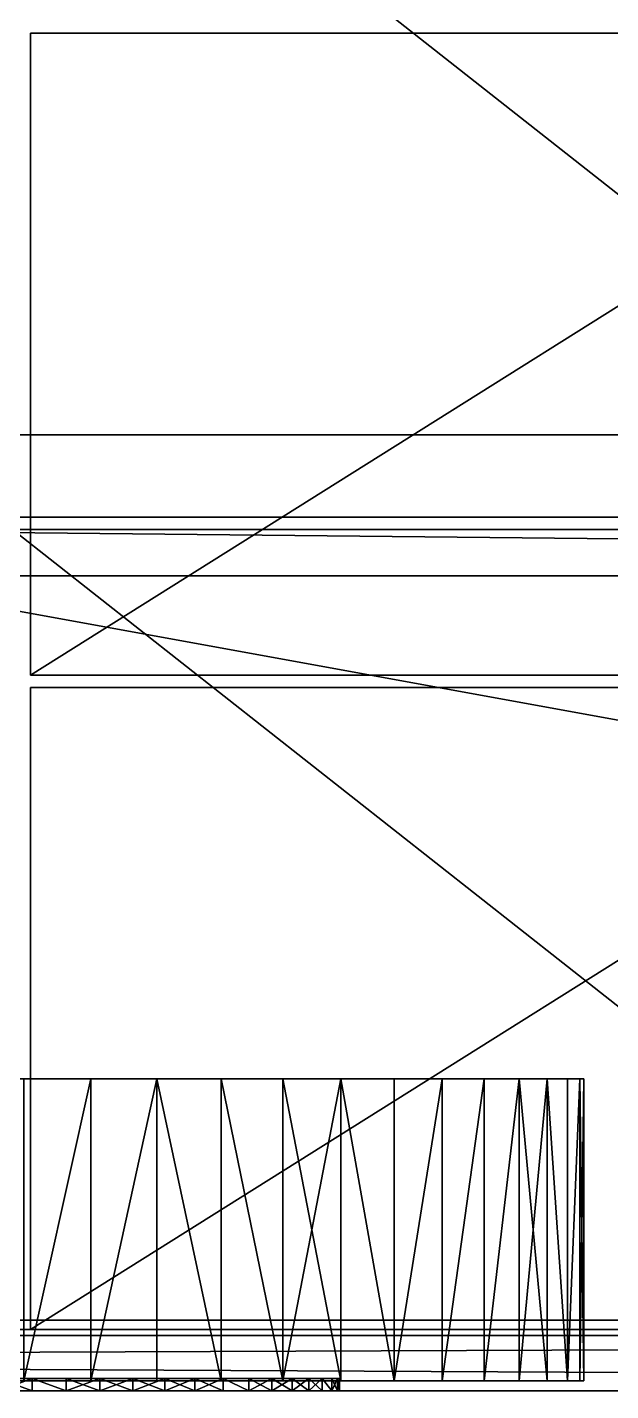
# Model space of a CAD drawing. Header units: millimetres. Extents: x -3100 to 14040, y -1280 to 1295.
# Drawn here: x 9787 to 10367, y -1280 to 75 of the extents above; entities that cross this region are included whole.
import ezdxf

# ---------------------------------------------------------------- set-up
doc = ezdxf.new("R2010")
doc.units = ezdxf.units.MM

msp = doc.modelspace()

# ---------------------------------------------------------------- linework, layer by layer
at = {"layer": 'CAD_75LAB'}
for points in [[(14040, -1280, 1160), (-40, -1280, 1160), (-40, 1280, 1160)], [(14040, 1280, 1160), (14040, -1280, 1160), (-40, 1280, 1160)], [(14040, -1280, 1250), (-40, 1280, 1250), (-40, -1280, 1250)], [(14040, 1280, 1250), (-40, 1280, 1250), (14040, -1280, 1250)], [(10782, -412, 1253), (9772, -412, 1253), (9772, 383, 1253)], [(10782, 383, 1253), (10782, -412, 1253), (9772, 383, 1253)], [(10782, -412, 1945), (9772, 383, 1945), (9772, -412, 1945)], [(10782, 383, 1945), (9772, 383, 1945), (10782, -412, 1945)], [(10782, -412, 1951), (9772, -412, 1951), (9772, 383, 1951)], [(10782, 383, 1951), (10782, -412, 1951), (9772, 383, 1951)], [(10782, -412, 2643), (9772, 383, 2643), (9772, -412, 2643)], [(10782, 383, 2643), (9772, 383, 2643), (10782, -412, 2643)], [(10782, -412, 2649), (9772, -412, 2649), (9772, 383, 2649)], [(10782, 383, 2649), (10782, -412, 2649), (9772, 383, 2649)], [(10782, -412, 3341), (9772, 383, 3341), (9772, -412, 3341)], [(10782, 383, 3341), (9772, 383, 3341), (10782, -412, 3341)], [(9790, -569, 3461), (9790, 69, 3347), (9790, -569, 3347)], [(9790, -569, 3461), (9790, 69, 3461), (9790, 69, 3347)], [(10806, 69, 3347), (9790, 69, 3347), (9790, 69, 3461)], [(10806, 69, 3461), (10806, 69, 3347), (9790, 69, 3461)], [(10806, 69, 3347), (9790, -569, 3347), (9790, 69, 3347)], [(10806, 69, 3347), (10806, -569, 3347), (9790, -569, 3347)], [(10806, 69, 3461), (9790, 69, 3461), (9790, -569, 3461)], [(10806, 69, 3461), (9790, -569, 3461), (10806, -569, 3461)], [(9790, -569, 3581), (9790, 69, 3467), (9790, -569, 3467)], [(9790, -569, 3581), (9790, 69, 3581), (9790, 69, 3467)], [(10806, 69, 3467), (9790, 69, 3467), (9790, 69, 3581)], [(10806, 69, 3581), (10806, 69, 3467), (9790, 69, 3581)], [(10806, 69, 3467), (9790, -569, 3467), (9790, 69, 3467)], [(10806, 69, 3467), (10806, -569, 3467), (9790, -569, 3467)], [(10806, 69, 3581), (9790, 69, 3581), (9790, -569, 3581)], [(10806, 69, 3581), (9790, -569, 3581), (10806, -569, 3581)], [(13960, -330, 1160), (13960, -330, 910), (300, -330, 910)], [(13960, -330, 1160), (300, -330, 910), (300, -330, 1160)], [(13960, -470, 910), (300, -470, 910), (300, -330, 910)], [(13960, -330, 910), (13960, -470, 910), (300, -330, 910)], [(13960, -470, 1160), (300, -330, 1160), (300, -470, 1160)], [(13960, -330, 1160), (300, -330, 1160), (13960, -470, 1160)], [(10782, -412, 1253), (9772, -412, 1945), (9772, -412, 1253)], [(10782, -412, 1945), (9772, -412, 1945), (10782, -412, 1253)], [(10782, -412, 1951), (9772, -412, 2643), (9772, -412, 1951)], [(10782, -412, 2643), (9772, -412, 2643), (10782, -412, 1951)], [(10782, -412, 2649), (9772, -412, 3341), (9772, -412, 2649)], [(10782, -412, 3341), (9772, -412, 3341), (10782, -412, 2649)], [(10782, -424, 1253), (9772, -424, 1253), (9772, -424, 1945)], [(10782, -424, 1945), (10782, -424, 1253), (9772, -424, 1945)], [(10782, -1219, 1253), (9772, -1219, 1253), (9772, -424, 1253)], [(10782, -424, 1253), (10782, -1219, 1253), (9772, -424, 1253)], [(10782, -1219, 1945), (9772, -424, 1945), (9772, -1219, 1945)], [(10782, -424, 1945), (9772, -424, 1945), (10782, -1219, 1945)], [(10782, -424, 1951), (9772, -424, 1951), (9772, -424, 2643)], [(10782, -424, 2643), (10782, -424, 1951), (9772, -424, 2643)], [(10782, -1219, 1951), (9772, -1219, 1951), (9772, -424, 1951)], [(10782, -424, 1951), (10782, -1219, 1951), (9772, -424, 1951)], [(10782, -1219, 2643), (9772, -424, 2643), (9772, -1219, 2643)], [(10782, -424, 2643), (9772, -424, 2643), (10782, -1219, 2643)], [(10782, -424, 2649), (9772, -424, 2649), (9772, -424, 3341)], [(10782, -424, 3341), (10782, -424, 2649), (9772, -424, 3341)], [(10782, -1219, 2649), (9772, -1219, 2649), (9772, -424, 2649)], [(10782, -424, 2649), (10782, -1219, 2649), (9772, -424, 2649)], [(10782, -1219, 3341), (9772, -424, 3341), (9772, -1219, 3341)], [(10782, -424, 3341), (9772, -424, 3341), (10782, -1219, 3341)], [(13960, -470, 1160), (300, -470, 910), (13960, -470, 910)], [(13960, -470, 1160), (300, -470, 1160), (300, -470, 910)], [(10806, -569, 3347), (9790, -569, 3461), (9790, -569, 3347)], [(10806, -569, 3461), (9790, -569, 3461), (10806, -569, 3347)], [(10806, -569, 3467), (9790, -569, 3581), (9790, -569, 3467)], [(10806, -569, 3581), (9790, -569, 3581), (10806, -569, 3467)], [(9790, -1219, 3461), (9790, -581, 3347), (9790, -1219, 3347)], [(9790, -1219, 3461), (9790, -581, 3461), (9790, -581, 3347)], [(10806, -581, 3347), (9790, -581, 3347), (9790, -581, 3461)], [(10806, -581, 3461), (10806, -581, 3347), (9790, -581, 3461)], [(10806, -581, 3347), (9790, -1219, 3347), (9790, -581, 3347)], [(10806, -581, 3347), (10806, -1219, 3347), (9790, -1219, 3347)], [(10806, -581, 3461), (9790, -581, 3461), (9790, -1219, 3461)], [(10806, -581, 3461), (9790, -1219, 3461), (10806, -1219, 3461)], [(9790, -1219, 3581), (9790, -581, 3467), (9790, -1219, 3467)], [(9790, -1219, 3581), (9790, -581, 3581), (9790, -581, 3467)], [(10806, -581, 3467), (9790, -581, 3467), (9790, -581, 3581)], [(10806, -581, 3581), (10806, -581, 3467), (9790, -581, 3581)], [(10806, -581, 3467), (9790, -1219, 3467), (9790, -581, 3467)], [(10806, -581, 3467), (10806, -1219, 3467), (9790, -1219, 3467)], [(10806, -581, 3581), (9790, -581, 3581), (9790, -1219, 3581)], [(10806, -581, 3581), (9790, -1219, 3581), (10806, -1219, 3581)], [(9849.83, -970, 1077.7), (9269.19, -970, 639.22), (9474.58, -970, 970.93)], [(9849.83, -970, 1077.7), (9424.09, -970, 152.33), (9269.19, -970, 639.22)], [(9849.83, -970, 2.3), (9589.52, -970, 42.71), (9424.09, -970, 152.33)], [(10335.91, -970, 606.36), (9424.09, -970, 152.33), (9849.83, -970, 1077.7)], [(10335.91, -970, 606.36), (9849.83, -970, 2.3), (9424.09, -970, 152.33)], [(9849.83, -970, 1077.7), (9474.58, -970, 970.93), (9530, -970, 1007.65)], [(9849.83, -970, 1077.7), (9530, -970, 1007.65), (9652.22, -970, 1059.39)], [(9849.83, -970, 2.3), (9652.22, -970, 20.61), (9589.52, -970, 42.71)], [(9849.83, -970, 2.3), (9717.17, -970, 6.39), (9652.22, -970, 20.61)], [(9849.83, -970, 1077.7), (9652.22, -970, 1059.39), (9783.37, -970, 1079.74)], [(9849.83, -970, 2.3), (9783.37, -970, 0.26), (9717.17, -970, 6.39)], [(9783.37, -1270, 1079.74), (9849.83, -1270, 1077.7), (9849.83, -970, 1077.7)], [(9783.37, -1270, 1079.74), (9849.83, -970, 1077.7), (9783.37, -970, 1079.74)], [(9783.37, -1270, 0.26), (9783.37, -970, 0.26), (9849.83, -970, 2.3)], [(9849.83, -1270, 2.3), (9783.37, -1270, 0.26), (9849.83, -970, 2.3)], [(9849.83, -1270, 1077.7), (9915.52, -1270, 1067.5), (9915.52, -970, 1067.5)], [(9849.83, -1270, 1077.7), (9915.52, -970, 1067.5), (9849.83, -970, 1077.7)], [(9849.83, -1270, 2.3), (9849.83, -970, 2.3), (9915.52, -970, 12.5)], [(9915.52, -1270, 12.5), (9849.83, -1270, 2.3), (9915.52, -970, 12.5)], [(10098.28, -970, 89.85), (9915.52, -970, 12.5), (9849.83, -970, 2.3)], [(10335.91, -970, 606.36), (10098.28, -970, 89.85), (9849.83, -970, 2.3)], [(10040.7, -970, 1023.39), (9849.83, -970, 1077.7), (9915.52, -970, 1067.5)], [(10098.28, -970, 990.15), (9849.83, -970, 1077.7), (10040.7, -970, 1023.39)], [(10199.06, -970, 903.8), (9849.83, -970, 1077.7), (10098.28, -970, 990.15)], [(10199.06, -970, 903.8), (10335.91, -970, 606.36), (9849.83, -970, 1077.7)], [(9979.47, -1270, 1049.3), (9979.47, -970, 1049.3), (9915.52, -970, 1067.5)], [(9915.52, -1270, 1067.5), (9979.47, -1270, 1049.3), (9915.52, -970, 1067.5)], [(9979.47, -1270, 30.7), (9915.52, -1270, 12.5), (9915.52, -970, 12.5)], [(9979.47, -1270, 30.7), (9915.52, -970, 12.5), (9979.47, -970, 30.7)], [(10098.28, -970, 89.85), (9979.47, -970, 30.7), (9915.52, -970, 12.5)], [(10040.7, -970, 1023.39), (9915.52, -970, 1067.5), (9979.47, -970, 1049.3)], [(10040.7, -1270, 1023.39), (10040.7, -970, 1023.39), (9979.47, -970, 1049.3)], [(9979.47, -1270, 1049.3), (10040.7, -1270, 1023.39), (9979.47, -970, 1049.3)], [(10040.7, -1270, 56.61), (9979.47, -1270, 30.7), (9979.47, -970, 30.7)], [(10040.7, -1270, 56.61), (9979.47, -970, 30.7), (10040.7, -970, 56.61)], [(10098.28, -970, 89.85), (10040.7, -970, 56.61), (9979.47, -970, 30.7)], [(10040.7, -1270, 1023.39), (10098.28, -1270, 990.15), (10098.28, -970, 990.15)], [(10040.7, -1270, 1023.39), (10098.28, -970, 990.15), (10040.7, -970, 1023.39)], [(10098.28, -1270, 89.85), (10040.7, -1270, 56.61), (10040.7, -970, 56.61)], [(10098.28, -1270, 89.85), (10040.7, -970, 56.61), (10098.28, -970, 89.85)], [(10151.33, -1270, 950.08), (10151.33, -970, 950.08), (10098.28, -970, 990.15)], [(10098.28, -1270, 990.15), (10151.33, -1270, 950.08), (10098.28, -970, 990.15)], [(10151.33, -1270, 129.92), (10098.28, -1270, 89.85), (10098.28, -970, 89.85)], [(10151.33, -1270, 129.92), (10098.28, -970, 89.85), (10151.33, -970, 129.92)], [(10335.91, -970, 606.36), (10151.33, -970, 129.92), (10098.28, -970, 89.85)], [(10199.06, -970, 903.8), (10098.28, -970, 990.15), (10151.33, -970, 950.08)], [(10151.33, -1270, 950.08), (10199.06, -1270, 903.8), (10199.06, -970, 903.8)], [(10151.33, -1270, 950.08), (10199.06, -970, 903.8), (10151.33, -970, 950.08)], [(10151.33, -1270, 129.92), (10151.33, -970, 129.92), (10199.06, -970, 176.2)], [(10199.06, -1270, 176.2), (10151.33, -1270, 129.92), (10199.06, -970, 176.2)], [(10240.75, -970, 228), (10199.06, -970, 176.2), (10151.33, -970, 129.92)], [(10335.91, -970, 606.36), (10240.75, -970, 228), (10151.33, -970, 129.92)], [(10199.06, -1270, 903.8), (10240.75, -1270, 852), (10240.75, -970, 852)], [(10199.06, -1270, 903.8), (10240.75, -970, 852), (10199.06, -970, 903.8)], [(10199.06, -1270, 176.2), (10199.06, -970, 176.2), (10240.75, -970, 228)], [(10240.75, -1270, 228), (10199.06, -1270, 176.2), (10240.75, -970, 228)], [(10199.06, -970, 903.8), (10303.54, -970, 735.07), (10335.91, -970, 606.36)], [(10199.06, -970, 903.8), (10240.75, -970, 852), (10303.54, -970, 735.07)], [(10240.75, -1270, 852), (10275.75, -1270, 795.47), (10275.75, -970, 795.47)], [(10240.75, -1270, 852), (10275.75, -970, 795.47), (10240.75, -970, 852)], [(10240.75, -1270, 228), (10240.75, -970, 228), (10275.75, -970, 284.53)], [(10275.75, -1270, 284.53), (10240.75, -1270, 228), (10275.75, -970, 284.53)], [(10335.91, -970, 606.36), (10275.75, -970, 284.53), (10240.75, -970, 228)], [(10240.75, -970, 852), (10275.75, -970, 795.47), (10303.54, -970, 735.07)], [(10275.75, -1270, 795.47), (10303.54, -1270, 735.07), (10303.54, -970, 735.07)], [(10275.75, -1270, 795.47), (10303.54, -970, 735.07), (10275.75, -970, 795.47)], [(10303.54, -1270, 344.93), (10275.75, -1270, 284.53), (10275.75, -970, 284.53)], [(10303.54, -1270, 344.93), (10275.75, -970, 284.53), (10303.54, -970, 344.93)], [(10323.69, -970, 408.29), (10303.54, -970, 344.93), (10275.75, -970, 284.53)], [(10340, -970, 540), (10323.69, -970, 408.29), (10275.75, -970, 284.53)], [(10335.91, -970, 606.36), (10340, -970, 540), (10275.75, -970, 284.53)], [(10323.69, -1270, 671.71), (10323.69, -970, 671.71), (10303.54, -970, 735.07)], [(10303.54, -1270, 735.07), (10323.69, -1270, 671.71), (10303.54, -970, 735.07)], [(10323.69, -1270, 408.29), (10303.54, -970, 344.93), (10323.69, -970, 408.29)], [(10323.69, -1270, 408.29), (10303.54, -1270, 344.93), (10303.54, -970, 344.93)], [(10303.54, -970, 735.07), (10323.69, -970, 671.71), (10335.91, -970, 606.36)], [(10323.69, -1270, 671.71), (10335.91, -1270, 606.36), (10335.91, -970, 606.36)], [(10323.69, -1270, 671.71), (10335.91, -970, 606.36), (10323.69, -970, 671.71)], [(10323.69, -1270, 408.29), (10323.69, -970, 408.29), (10335.91, -970, 473.64)], [(10335.91, -1270, 473.64), (10323.69, -1270, 408.29), (10335.91, -970, 473.64)], [(10340, -970, 540), (10335.91, -970, 473.64), (10323.69, -970, 408.29)], [(10340, -1270, 540), (10340, -970, 540), (10335.91, -970, 606.36)], [(10335.91, -1270, 606.36), (10340, -1270, 540), (10335.91, -970, 606.36)], [(10335.91, -1270, 473.64), (10335.91, -970, 473.64), (10340, -970, 540)], [(10340, -1270, 540), (10335.91, -1270, 473.64), (10340, -970, 540)], [(14040, -1210, 1250), (-40, -1210, 1250), (-40, -1210, 1320)], [(14040, -1210, 1320), (14040, -1210, 1250), (-40, -1210, 1320)], [(14040, -1280, 1250), (-40, -1280, 1250), (-40, -1210, 1250)], [(14040, -1210, 1250), (14040, -1280, 1250), (-40, -1210, 1250)], [(14040, -1280, 1320), (-40, -1210, 1320), (-40, -1280, 1320)], [(14040, -1210, 1320), (-40, -1210, 1320), (14040, -1280, 1320)], [(10782, -1219, 1253), (9772, -1219, 1945), (9772, -1219, 1253)], [(10782, -1219, 1945), (9772, -1219, 1945), (10782, -1219, 1253)], [(10782, -1219, 1951), (9772, -1219, 2643), (9772, -1219, 1951)], [(10782, -1219, 2643), (9772, -1219, 2643), (10782, -1219, 1951)], [(10782, -1219, 2649), (9772, -1219, 3341), (9772, -1219, 2649)], [(10782, -1219, 3341), (9772, -1219, 3341), (10782, -1219, 2649)], [(10806, -1219, 3347), (9790, -1219, 3461), (9790, -1219, 3347)], [(10806, -1219, 3461), (9790, -1219, 3461), (10806, -1219, 3347)], [(10806, -1219, 3467), (9790, -1219, 3581), (9790, -1219, 3467)], [(10806, -1219, 3581), (9790, -1219, 3581), (10806, -1219, 3467)], [(14040, -1225, 3995), (14040, -1225, 3940), (-40, -1225, 3940)], [(14040, -1225, 3995), (-40, -1225, 3940), (-40, -1225, 3995)], [(14040, -1225, 3940), (-40, -1280, 3940), (-40, -1225, 3940)], [(14040, -1225, 3940), (14040, -1280, 3940), (-40, -1280, 3940)], [(14040, -1225, 3995), (-40, -1225, 3995), (-40, -1280, 3995)], [(14040, -1225, 3995), (-40, -1280, 3995), (14040, -1280, 3995)], [(9849.83, -1270, 1077.7), (9474.58, -1270, 970.93), (9269.19, -1270, 639.22)], [(9849.83, -1270, 1077.7), (9269.19, -1270, 639.22), (9424.09, -1270, 152.33)], [(9849.83, -1270, 2.3), (9424.09, -1270, 152.33), (9589.52, -1270, 42.71)], [(10335.91, -1270, 606.36), (9849.83, -1270, 1077.7), (9424.09, -1270, 152.33)], [(10335.91, -1270, 606.36), (9424.09, -1270, 152.33), (9849.83, -1270, 2.3)], [(9849.83, -1270, 1077.7), (9530, -1270, 1007.65), (9474.58, -1270, 970.93)], [(9849.83, -1270, 1077.7), (9652.22, -1270, 1059.39), (9530, -1270, 1007.65)], [(9849.83, -1270, 2.3), (9589.52, -1270, 42.71), (9652.22, -1270, 20.61)], [(9849.83, -1270, 2.3), (9652.22, -1270, 20.61), (9717.17, -1270, 6.39)], [(9849.83, -1270, 1077.7), (9783.37, -1270, 1079.74), (9652.22, -1270, 1059.39)], [(9791.52, -1268, 243.12), (9724.5, -1268, 252.76), (9692.25, -1268, 263.24)], [(9858.98, -1268, 248.92), (9791.52, -1268, 243.12), (9692.25, -1268, 263.24)], [(9923.38, -1268, 269.84), (9858.98, -1268, 248.92), (9692.25, -1268, 263.24)], [(9981.36, -1268, 304.81), (9923.38, -1268, 269.84), (9692.25, -1268, 263.24)], [(9923.38, -1268, 810.16), (9692.25, -1268, 263.24), (9724.5, -1268, 827.24)], [(9923.38, -1268, 810.16), (9981.36, -1268, 304.81), (9692.25, -1268, 263.24)], [(9849.83, -1270, 2.3), (9717.17, -1270, 6.39), (9783.37, -1270, 0.26)], [(9791.52, -1268, 243.12), (9757.73, -1268, 246.02), (9724.5, -1268, 252.76)], [(9825.42, -1268, 835.91), (9724.5, -1268, 827.24), (9757.73, -1268, 833.98)], [(9858.98, -1268, 831.08), (9724.5, -1268, 827.24), (9825.42, -1268, 835.91)], [(9923.38, -1268, 810.16), (9724.5, -1268, 827.24), (9858.98, -1268, 831.08)], [(9791.52, -1280, 836.88), (9791.52, -1268, 836.88), (9757.73, -1268, 833.98)], [(9757.73, -1280, 833.98), (9791.52, -1280, 836.88), (9757.73, -1268, 833.98)], [(9757.73, -1280, 246.02), (9757.73, -1268, 246.02), (9791.52, -1268, 243.12)], [(9791.52, -1280, 243.12), (9757.73, -1280, 246.02), (9791.52, -1268, 243.12)], [(9825.42, -1268, 835.91), (9757.73, -1268, 833.98), (9791.52, -1268, 836.88)], [(9825.42, -1280, 835.91), (9825.42, -1268, 835.91), (9791.52, -1268, 836.88)], [(9791.52, -1280, 836.88), (9825.42, -1280, 835.91), (9791.52, -1268, 836.88)], [(9825.42, -1280, 244.09), (9791.52, -1280, 243.12), (9791.52, -1268, 243.12)], [(9825.42, -1280, 244.09), (9791.52, -1268, 243.12), (9825.42, -1268, 244.09)], [(9858.98, -1268, 248.92), (9825.42, -1268, 244.09), (9791.52, -1268, 243.12)], [(9825.42, -1280, 835.91), (9858.98, -1268, 831.08), (9825.42, -1268, 835.91)], [(9825.42, -1280, 835.91), (9858.98, -1280, 831.08), (9858.98, -1268, 831.08)], [(9858.98, -1280, 248.92), (9825.42, -1280, 244.09), (9825.42, -1268, 244.09)], [(9858.98, -1280, 248.92), (9825.42, -1268, 244.09), (9858.98, -1268, 248.92)], [(10098.28, -1270, 89.85), (9849.83, -1270, 2.3), (9915.52, -1270, 12.5)], [(10335.91, -1270, 606.36), (9849.83, -1270, 2.3), (10098.28, -1270, 89.85)], [(10040.7, -1270, 1023.39), (9915.52, -1270, 1067.5), (9849.83, -1270, 1077.7)], [(10098.28, -1270, 990.15), (10040.7, -1270, 1023.39), (9849.83, -1270, 1077.7)], [(10199.06, -1270, 903.8), (10098.28, -1270, 990.15), (9849.83, -1270, 1077.7)], [(10199.06, -1270, 903.8), (9849.83, -1270, 1077.7), (10335.91, -1270, 606.36)], [(9858.98, -1280, 831.08), (9891.78, -1280, 822.46), (9891.78, -1268, 822.46)], [(9858.98, -1280, 831.08), (9891.78, -1268, 822.46), (9858.98, -1268, 831.08)], [(9891.78, -1280, 257.54), (9858.98, -1280, 248.92), (9858.98, -1268, 248.92)], [(9891.78, -1280, 257.54), (9858.98, -1268, 248.92), (9891.78, -1268, 257.54)], [(9923.38, -1268, 269.84), (9891.78, -1268, 257.54), (9858.98, -1268, 248.92)], [(9923.38, -1268, 810.16), (9858.98, -1268, 831.08), (9891.78, -1268, 822.46)], [(9891.78, -1280, 822.46), (9923.38, -1280, 810.16), (9923.38, -1268, 810.16)], [(9891.78, -1280, 822.46), (9923.38, -1268, 810.16), (9891.78, -1268, 822.46)], [(9923.38, -1280, 269.84), (9891.78, -1268, 257.54), (9923.38, -1268, 269.84)], [(9923.38, -1280, 269.84), (9891.78, -1280, 257.54), (9891.78, -1268, 257.54)], [(10098.28, -1270, 89.85), (9915.52, -1270, 12.5), (9979.47, -1270, 30.7)], [(10040.7, -1270, 1023.39), (9979.47, -1270, 1049.3), (9915.52, -1270, 1067.5)], [(9923.38, -1280, 810.16), (9953.37, -1280, 794.34), (9953.37, -1268, 794.34)], [(9923.38, -1280, 810.16), (9953.37, -1268, 794.34), (9923.38, -1268, 810.16)], [(9953.37, -1280, 285.66), (9923.38, -1268, 269.84), (9953.37, -1268, 285.66)], [(9953.37, -1280, 285.66), (9923.38, -1280, 269.84), (9923.38, -1268, 269.84)], [(9981.36, -1268, 304.81), (9953.37, -1268, 285.66), (9923.38, -1268, 269.84)], [(9923.38, -1268, 810.16), (10089.28, -1268, 607.27), (9981.36, -1268, 304.81)], [(9953.37, -1268, 794.34), (10089.28, -1268, 607.27), (9923.38, -1268, 810.16)], [(9953.37, -1280, 794.34), (9981.36, -1280, 775.19), (9981.36, -1268, 775.19)], [(9953.37, -1280, 794.34), (9981.36, -1268, 775.19), (9953.37, -1268, 794.34)], [(9981.36, -1280, 304.81), (9953.37, -1280, 285.66), (9953.37, -1268, 285.66)], [(9981.36, -1280, 304.81), (9953.37, -1268, 285.66), (9981.36, -1268, 304.81)], [(10049.85, -1268, 700.57), (10089.28, -1268, 607.27), (9953.37, -1268, 794.34)], [(10006.99, -1268, 752.99), (9953.37, -1268, 794.34), (9981.36, -1268, 775.19)], [(10006.99, -1268, 752.99), (10049.85, -1268, 700.57), (9953.37, -1268, 794.34)], [(10098.28, -1270, 89.85), (9979.47, -1270, 30.7), (10040.7, -1270, 56.61)], [(10006.99, -1280, 752.99), (10006.99, -1268, 752.99), (9981.36, -1268, 775.19)], [(9981.36, -1280, 775.19), (10006.99, -1280, 752.99), (9981.36, -1268, 775.19)], [(10006.99, -1280, 327.01), (9981.36, -1280, 304.81), (9981.36, -1268, 304.81)], [(10006.99, -1280, 327.01), (9981.36, -1268, 304.81), (10006.99, -1268, 327.01)], [(10089.28, -1268, 472.73), (10006.99, -1268, 327.01), (9981.36, -1268, 304.81)], [(10089.28, -1268, 607.27), (10089.28, -1268, 472.73), (9981.36, -1268, 304.81)], [(10029.92, -1280, 728), (10029.92, -1268, 728), (10006.99, -1268, 752.99)], [(10006.99, -1280, 752.99), (10029.92, -1280, 728), (10006.99, -1268, 752.99)], [(10006.99, -1280, 327.01), (10006.99, -1268, 327.01), (10029.92, -1268, 352)], [(10029.92, -1280, 352), (10006.99, -1280, 327.01), (10029.92, -1268, 352)], [(10049.85, -1268, 379.43), (10029.92, -1268, 352), (10006.99, -1268, 327.01)], [(10066.53, -1268, 408.96), (10049.85, -1268, 379.43), (10006.99, -1268, 327.01)], [(10079.73, -1268, 440.19), (10066.53, -1268, 408.96), (10006.99, -1268, 327.01)], [(10089.28, -1268, 472.73), (10079.73, -1268, 440.19), (10006.99, -1268, 327.01)], [(10006.99, -1268, 752.99), (10029.92, -1268, 728), (10049.85, -1268, 700.57)], [(10029.92, -1280, 728), (10049.85, -1280, 700.57), (10049.85, -1268, 700.57)], [(10029.92, -1280, 728), (10049.85, -1268, 700.57), (10029.92, -1268, 728)], [(10049.85, -1280, 379.43), (10029.92, -1268, 352), (10049.85, -1268, 379.43)], [(10049.85, -1280, 379.43), (10029.92, -1280, 352), (10029.92, -1268, 352)], [(10049.85, -1280, 700.57), (10066.53, -1280, 671.04), (10066.53, -1268, 671.04)], [(10049.85, -1280, 700.57), (10066.53, -1268, 671.04), (10049.85, -1268, 700.57)], [(10066.53, -1280, 408.96), (10049.85, -1268, 379.43), (10066.53, -1268, 408.96)], [(10066.53, -1280, 408.96), (10049.85, -1280, 379.43), (10049.85, -1268, 379.43)], [(10049.85, -1268, 700.57), (10066.53, -1268, 671.04), (10089.28, -1268, 607.27)], [(10079.73, -1280, 639.81), (10079.73, -1268, 639.81), (10066.53, -1268, 671.04)], [(10066.53, -1280, 671.04), (10079.73, -1280, 639.81), (10066.53, -1268, 671.04)], [(10066.53, -1280, 408.96), (10066.53, -1268, 408.96), (10079.73, -1268, 440.19)], [(10079.73, -1280, 440.19), (10066.53, -1280, 408.96), (10079.73, -1268, 440.19)], [(10066.53, -1268, 671.04), (10079.73, -1268, 639.81), (10089.28, -1268, 607.27)], [(10089.28, -1280, 607.27), (10089.28, -1268, 607.27), (10079.73, -1268, 639.81)], [(10079.73, -1280, 639.81), (10089.28, -1280, 607.27), (10079.73, -1268, 639.81)], [(10089.28, -1280, 472.73), (10079.73, -1268, 440.19), (10089.28, -1268, 472.73)], [(10089.28, -1280, 472.73), (10079.73, -1280, 440.19), (10079.73, -1268, 440.19)], [(10089.28, -1280, 607.27), (10095.06, -1280, 573.86), (10095.06, -1268, 573.86)], [(10089.28, -1280, 607.27), (10095.06, -1268, 573.86), (10089.28, -1268, 607.27)], [(10095.06, -1280, 506.14), (10089.28, -1268, 472.73), (10095.06, -1268, 506.14)], [(10095.06, -1280, 506.14), (10089.28, -1280, 472.73), (10089.28, -1268, 472.73)], [(10097, -1268, 540), (10095.06, -1268, 506.14), (10089.28, -1268, 472.73)], [(10095.06, -1268, 573.86), (10097, -1268, 540), (10089.28, -1268, 472.73)], [(10089.28, -1268, 607.27), (10095.06, -1268, 573.86), (10089.28, -1268, 472.73)], [(10095.06, -1280, 573.86), (10097, -1280, 540), (10097, -1268, 540)], [(10095.06, -1280, 573.86), (10097, -1268, 540), (10095.06, -1268, 573.86)], [(10097, -1280, 540), (10095.06, -1268, 506.14), (10097, -1268, 540)], [(10097, -1280, 540), (10095.06, -1280, 506.14), (10095.06, -1268, 506.14)], [(10335.91, -1270, 606.36), (10098.28, -1270, 89.85), (10151.33, -1270, 129.92)], [(10199.06, -1270, 903.8), (10151.33, -1270, 950.08), (10098.28, -1270, 990.15)], [(10240.75, -1270, 228), (10151.33, -1270, 129.92), (10199.06, -1270, 176.2)], [(10335.91, -1270, 606.36), (10151.33, -1270, 129.92), (10240.75, -1270, 228)], [(10199.06, -1270, 903.8), (10335.91, -1270, 606.36), (10303.54, -1270, 735.07)], [(10199.06, -1270, 903.8), (10303.54, -1270, 735.07), (10240.75, -1270, 852)], [(10335.91, -1270, 606.36), (10240.75, -1270, 228), (10275.75, -1270, 284.53)], [(10240.75, -1270, 852), (10303.54, -1270, 735.07), (10275.75, -1270, 795.47)], [(10323.69, -1270, 408.29), (10275.75, -1270, 284.53), (10303.54, -1270, 344.93)], [(10340, -1270, 540), (10275.75, -1270, 284.53), (10323.69, -1270, 408.29)], [(10335.91, -1270, 606.36), (10275.75, -1270, 284.53), (10340, -1270, 540)], [(10303.54, -1270, 735.07), (10335.91, -1270, 606.36), (10323.69, -1270, 671.71)], [(10340, -1270, 540), (10323.69, -1270, 408.29), (10335.91, -1270, 473.64)], [(14040, -1280, 1160), (-40, -1280, 1250), (-40, -1280, 1160)], [(14040, -1280, 1250), (-40, -1280, 1250), (14040, -1280, 1160)], [(14040, -1280, 3995), (-40, -1280, 3940), (14040, -1280, 3940)], [(14040, -1280, 3995), (-40, -1280, 3995), (-40, -1280, 3940)], [(14040, -1280, 1250), (-40, -1280, 1320), (-40, -1280, 1250)], [(14040, -1280, 1320), (-40, -1280, 1320), (14040, -1280, 1250)], [(9791.52, -1280, 243.12), (9692.25, -1280, 263.24), (9724.5, -1280, 252.76)], [(9858.98, -1280, 248.92), (9692.25, -1280, 263.24), (9791.52, -1280, 243.12)], [(9923.38, -1280, 269.84), (9692.25, -1280, 263.24), (9858.98, -1280, 248.92)], [(9981.36, -1280, 304.81), (9692.25, -1280, 263.24), (9923.38, -1280, 269.84)], [(9923.38, -1280, 810.16), (9724.5, -1280, 827.24), (9692.25, -1280, 263.24)], [(9923.38, -1280, 810.16), (9692.25, -1280, 263.24), (9981.36, -1280, 304.81)], [(9791.52, -1280, 243.12), (9724.5, -1280, 252.76), (9757.73, -1280, 246.02)], [(9825.42, -1280, 835.91), (9757.73, -1280, 833.98), (9724.5, -1280, 827.24)], [(9858.98, -1280, 831.08), (9825.42, -1280, 835.91), (9724.5, -1280, 827.24)], [(9923.38, -1280, 810.16), (9858.98, -1280, 831.08), (9724.5, -1280, 827.24)], [(9825.42, -1280, 835.91), (9791.52, -1280, 836.88), (9757.73, -1280, 833.98)], [(9858.98, -1280, 248.92), (9791.52, -1280, 243.12), (9825.42, -1280, 244.09)], [(9923.38, -1280, 269.84), (9858.98, -1280, 248.92), (9891.78, -1280, 257.54)], [(9923.38, -1280, 810.16), (9891.78, -1280, 822.46), (9858.98, -1280, 831.08)], [(9981.36, -1280, 304.81), (9923.38, -1280, 269.84), (9953.37, -1280, 285.66)], [(9923.38, -1280, 810.16), (9981.36, -1280, 304.81), (10089.28, -1280, 607.27)], [(9953.37, -1280, 794.34), (9923.38, -1280, 810.16), (10089.28, -1280, 607.27)], [(10049.85, -1280, 700.57), (9953.37, -1280, 794.34), (10089.28, -1280, 607.27)], [(10006.99, -1280, 752.99), (9981.36, -1280, 775.19), (9953.37, -1280, 794.34)], [(10006.99, -1280, 752.99), (9953.37, -1280, 794.34), (10049.85, -1280, 700.57)], [(10089.28, -1280, 472.73), (9981.36, -1280, 304.81), (10006.99, -1280, 327.01)], [(10089.28, -1280, 607.27), (9981.36, -1280, 304.81), (10089.28, -1280, 472.73)], [(10049.85, -1280, 379.43), (10006.99, -1280, 327.01), (10029.92, -1280, 352)], [(10066.53, -1280, 408.96), (10006.99, -1280, 327.01), (10049.85, -1280, 379.43)], [(10079.73, -1280, 440.19), (10006.99, -1280, 327.01), (10066.53, -1280, 408.96)], [(10089.28, -1280, 472.73), (10006.99, -1280, 327.01), (10079.73, -1280, 440.19)], [(10006.99, -1280, 752.99), (10049.85, -1280, 700.57), (10029.92, -1280, 728)], [(10049.85, -1280, 700.57), (10089.28, -1280, 607.27), (10066.53, -1280, 671.04)], [(10066.53, -1280, 671.04), (10089.28, -1280, 607.27), (10079.73, -1280, 639.81)], [(10097, -1280, 540), (10089.28, -1280, 472.73), (10095.06, -1280, 506.14)], [(10095.06, -1280, 573.86), (10089.28, -1280, 472.73), (10097, -1280, 540)], [(10089.28, -1280, 607.27), (10089.28, -1280, 472.73), (10095.06, -1280, 573.86)]]:
    msp.add_3dface(points, dxfattribs=at)

doc.saveas('drawing.dxf')
